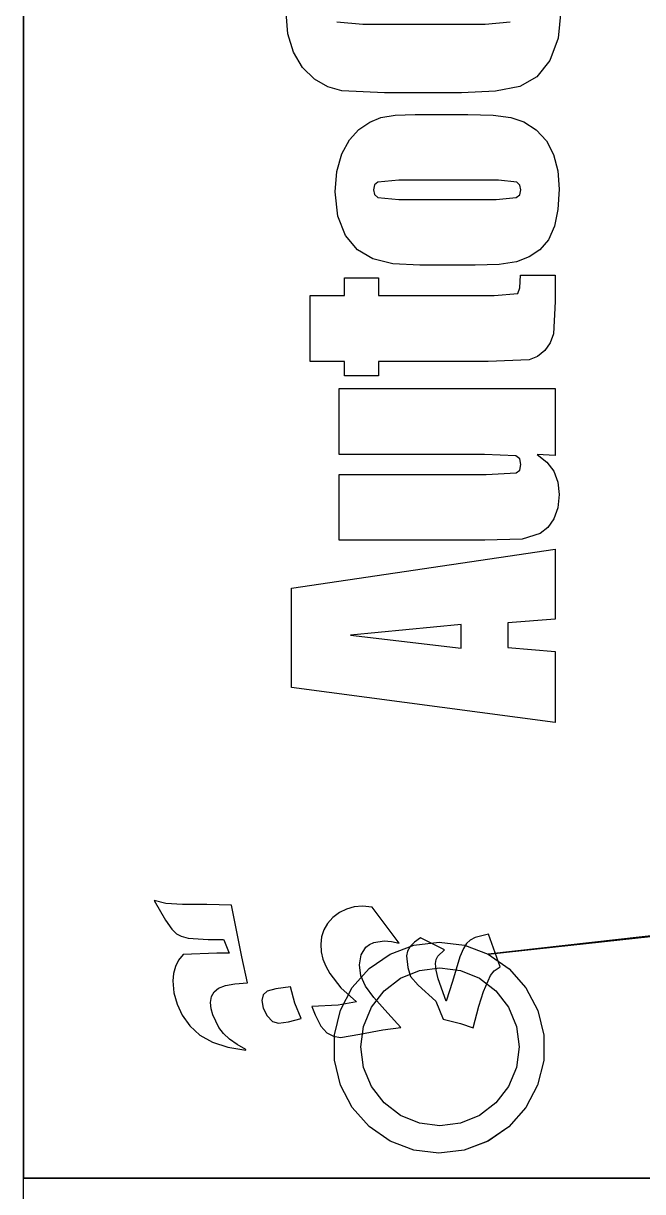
# Model space of a CAD drawing. Header units: millimetres. Extents: x -658 to 1307, y -81 to 472.
# Drawn here: x 821.08 to 832.82, y 344.36 to 366.51 of the extents above; entities that cross this region are included whole.
import ezdxf

# ---------------------------------------------------------------- set-up
doc = ezdxf.new("R2010")
doc.units = ezdxf.units.MM
doc.layers.get('0').update_dxf_attribs({"true_color": 0xffffff})

# ---------------------------------------------------------------- blocks, each defined once
blk = doc.blocks.new('frame_v_2_5_1')
for p, q in [((110, 738.66, 162.01), (110, 0, 162.01)), ((110, 0, 0.02), (110, 414.5, 0)), ((198.14, 42.43, 162), (324.99, 56.43, 162)), ((321.25, 56.43, 162), (198.14, 42.43, 162)), ((322.77, 56.43, 162.01), (198.14, 42.43, 162)), ((134.84, 52.66, 0.01), (134.84, 52.66, 20.01)), ((137.02, 52.06, 0.01), (137.02, 52.06, 20.01)), ((140.17, 51.86, 0.01), (140.17, 51.86, 20.01)), ((144.78, 51.88, 0.01), (144.78, 51.88, 20.01)), ((149.48, 51.72, 0.01), (149.48, 51.72, 20.01)), ((171.27, 50.99, 0.01), (171.27, 50.99, 20.01)), ((172.73, 51.4, 0.01), (172.73, 51.4, 20.01)), ((174.3, 51.53, 0.01), (174.3, 51.53, 20.01)), ((181.25, 44.54, 0.01), (176.15, 51.37, 0.01)), ((181.25, 44.54, 20.01), (176.15, 51.37, 20.01)), ((176.15, 51.37, 0.01), (176.15, 51.37, 20.01)), ((136.94, 48.9, 0.01), (136.94, 48.9, 20.01)), ((168.71, 49.39, 0.01), (168.71, 49.39, 20.01)), ((169.93, 50.33, 0.01), (169.93, 50.33, 20.01)), ((138.15, 47.2, 0.01), (138.15, 47.2, 20.01)), ((166.98, 47.05, 0.01), (166.98, 47.05, 20.01)), ((167.7, 48.27, 0.01), (167.7, 48.27, 20.01)), ((139.02, 46.29, 0.01), (139.02, 46.29, 20.01)), ((139.95, 45.84, 0.01), (139.95, 45.84, 20.01)), ((141.24, 45.51, 0.01), (141.24, 45.51, 20.01)), ((145.04, 45.24, 0.01), (145.04, 45.24, 20.01)), ((146.79, 45.26, 0.01), (146.79, 45.26, 20.01)), ((147.49, 45.22, 0.01), (147.8, 45.21, 0.01)), ((147.49, 45.22, 20.01), (147.8, 45.21, 20.01)), ((147.49, 45.22, 0.01), (147.49, 45.22, 20.01)), ((147.8, 45.21, 0.01), (148.02, 45.18, 0.01)), ((147.8, 45.21, 0.01), (147.8, 45.21, 20.01)), ((147.8, 45.21, 20.01), (148.02, 45.18, 20.01)), ((148.02, 45.18, 0.01), (149.05, 42.65, 0.01)), ((148.02, 45.18, 20.01), (149.05, 42.65, 20.01)), ((148.02, 45.18, 0.01), (148.02, 45.18, 20.01)), ((166.4, 44.33, 0.01), (166.4, 44.33, 20.01)), ((166.54, 45.74, 0.01), (166.54, 45.74, 20.01)), ((175.64, 44.32, 0.01), (175.64, 44.32, 20.01)), ((176.44, 44.7, 0.01), (176.44, 44.7, 20.01)), ((178.41, 45.01, 0.01), (178.41, 45.01, 20.01)), ((179.79, 44.89, 0.01), (179.79, 44.89, 20.01)), ((181.25, 44.54, 0.01), (181.25, 44.54, 20.01)), ((184.17, 44.76, 0.01), (184.17, 44.76, 20.01)), ((189.88, 43.26, 0.01), (185.34, 45.53, 0.01)), ((189.88, 43.26, 20.01), (185.34, 45.53, 20.01)), ((185.34, 45.53, 0.01), (185.34, 45.53, 20.01)), ((188.85, 44.73, 162), (188.85, 44.73, 117)), ((194.04, 44.5, 0.01), (194.04, 44.5, 20.01)), ((194.73, 45.14, 0.01), (194.73, 45.14, 20.01)), ((195.65, 45.64, 0.01), (195.65, 45.64, 20.01)), ((200.45, 40.06, 0.01), (198.21, 46.25, 0.01)), ((198.21, 46.25, 0.01), (198.21, 46.25, 20.01)), ((200.45, 40.06, 20.01), (198.21, 46.25, 20.01)), ((140.31, 42.42, 0.01), (140.31, 42.42, 20.01)), ((146.67, 42.67, 0.01), (146.67, 42.67, 20.01)), ((149.05, 42.65, 0.01), (149.05, 42.65, 20.01)), ((166.5, 42.93, 0.01), (166.5, 42.93, 20.01)), ((174.04, 42.32, 0.01), (174.04, 42.32, 20.01)), ((174.96, 43.78, 0.01), (174.96, 43.78, 20.01)), ((179.55, 42.45, 162), (179.55, 42.45, 117)), ((182.67, 42.13, 0.01), (182.67, 42.13, 20.01)), ((182.84, 43.05, 0.01), (182.84, 43.05, 20.01)), ((183.34, 43.93, 0.01), (183.34, 43.93, 20.01)), ((184.06, 44.15, 162), (184.06, 44.15, 117)), ((188.61, 42.08, 0.01), (188.61, 42.08, 20.01)), ((189.88, 43.26, 0.01), (189.88, 43.26, 20.01)), ((193.45, 43.51, 0.01), (193.45, 43.51, 20.01)), ((193.64, 44.15, 162), (193.64, 44.15, 117)), ((198.14, 42.43, 162), (198.14, 42.43, 117)), ((138.83, 40.13, 0.01), (138.83, 40.13, 20.01)), ((139.45, 41.33, 0.01), (139.45, 41.33, 20.01)), ((151.42, 41.97, 0.01), (151.42, 41.97, 20.01)), ((166.82, 41.54, 0.01), (166.82, 41.54, 20.01)), ((167.35, 40.16, 0.01), (167.35, 40.16, 20.01)), ((173.74, 40.43, 0.01), (173.74, 40.43, 20.01)), ((182.91, 39.93, 0.01), (182.91, 39.93, 20.01)), ((188.18, 40.7, 0.01), (188.18, 40.7, 20.01)), ((188.29, 41.42, 0.01), (188.29, 41.42, 20.01)), ((192.8, 41.98, 0.01), (192.8, 41.98, 20.01)), ((200.45, 40.06, 0.01), (200.45, 40.06, 20.01)), ((138.46, 38.82, 0.01), (138.46, 38.82, 20.01)), ((168.09, 38.8, 0.01), (168.09, 38.8, 20.01)), ((174.03, 38.33, 0.01), (174.03, 38.33, 20.01)), ((175.58, 39.71, 162), (175.58, 39.71, 117)), ((183.43, 38.23, 0.01), (183.43, 38.23, 20.01)), ((188.31, 39.41, 0.01), (188.31, 39.41, 20.01)), ((188.69, 37.79, 0.01), (188.69, 37.79, 20.01)), ((198.56, 38.41, 0.01), (198.56, 38.41, 20.01)), ((199.28, 39.32, 0.01), (199.28, 39.32, 20.01)), ((202.11, 39.69, 162), (202.11, 39.69, 117)), ((138.34, 37.39, 0.01), (138.34, 37.39, 20.01)), ((147.04, 35.99, 0.01), (147.04, 35.99, 20.01)), ((148.31, 36.5, 0.01), (148.31, 36.5, 20.01)), ((150.11, 36.85, 0.01), (150.11, 36.85, 20.01)), ((152.53, 37.02, 0.01), (152.53, 37.02, 20.01)), ((157.87, 35.87, 0.01), (157.87, 35.87, 20.01)), ((160.67, 36.28, 0.01), (160.67, 36.28, 20.01)), ((170.21, 36.09, 0.01), (170.21, 36.09, 20.01)), ((172.38, 36.11, 162), (172.38, 36.11, 117)), ((174.91, 36.36, 0.01), (174.91, 36.36, 20.01)), ((184.89, 36.6, 0.01), (184.89, 36.6, 20.01)), ((191.36, 37.3, 0.01), (191.36, 37.3, 20.01)), ((205.3, 36.08, 162), (205.3, 36.08, 117)), ((138.54, 35.13, 0.01), (138.54, 35.13, 20.01)), ((145.52, 33.29, 0.01), (145.52, 33.29, 20.01)), ((145.69, 34.44, 0.01), (145.69, 34.44, 20.01)), ((146.17, 35.33, 0.01), (146.17, 35.33, 20.01)), ((155.24, 33.68, 0.01), (155.24, 33.68, 20.01)), ((155.49, 34.76, 0.01), (155.49, 34.76, 20.01)), ((156.23, 35.43, 0.01), (156.23, 35.43, 20.01)), ((173.17, 33.42, 0.01), (173.17, 33.42, 20.01)), ((176.48, 34.23, 0.01), (176.48, 34.23, 20.01)), ((188.22, 33.56, 0.01), (188.22, 33.56, 20.01)), ((190.19, 33.56, 0.01), (190.19, 33.56, 20.01)), ((197.24, 35.37, 0.01), (197.24, 35.37, 20.01)), ((139.14, 32.96, 0.01), (139.14, 32.96, 20.01)), ((145.62, 32.11, 0.01), (145.62, 32.11, 20.01)), ((155.48, 32.19, 0.01), (155.48, 32.19, 20.01)), ((161.51, 33.15, 0.01), (161.51, 33.15, 20.01)), ((164.72, 32.55, 0.01), (164.72, 32.55, 20.01)), ((169.73, 32.8, 0.01), (169.73, 32.8, 20.01)), ((170.14, 31.84, 162), (170.14, 31.84, 117)), ((179.13, 31.3, 0.01), (179.13, 31.3, 20.01)), ((196.35, 32.62, 0.01), (196.35, 32.62, 20.01)), ((207.54, 31.81, 162), (207.54, 31.81, 117)), ((140.15, 30.88, 0.01), (140.15, 30.88, 20.01)), ((141.55, 28.89, 0.01), (141.55, 28.89, 20.01)), ((145.91, 30.93, 0.01), (145.91, 30.93, 20.01)), ((156.21, 30.77, 0.01), (156.21, 30.77, 20.01)), ((157.26, 29.72, 0.01), (157.26, 29.72, 20.01)), ((158.41, 29.37, 0.01), (158.41, 29.37, 20.01)), ((160.28, 29.6, 0.01), (160.28, 29.6, 20.01)), ((162.68, 30.27, 0.01), (162.68, 30.27, 20.01)), ((165.36, 30.97, 0.01), (165.36, 30.97, 20.01)), ((166.42, 28.83, 0.01), (166.42, 28.83, 20.01)), ((189.62, 30.11, 0.01), (189.62, 30.11, 20.01)), ((192.91, 29.34, 0.01), (192.91, 29.34, 20.01)), ((143.44, 27.13, 0.01), (143.44, 27.13, 20.01)), ((147.06, 28.57, 0.01), (147.06, 28.57, 20.01)), ((147.94, 27.43, 0.01), (147.94, 27.43, 20.01)), ((167.56, 27.54, 0.01), (167.56, 27.54, 20.01)), ((168.82, 26.9, 0.01), (168.82, 26.9, 20.01)), ((168.98, 27.16, 162), (168.98, 27.16, 117)), ((170.15, 26.69, 0.01), (170.15, 26.69, 20.01)), ((173.83, 27.27, 0.01), (173.83, 27.27, 20.01)), ((178.15, 28.12, 0.01), (178.15, 28.12, 20.01)), ((181.56, 28.56, 0.01), (181.56, 28.56, 20.01)), ((195.27, 28.5, 0.01), (195.27, 28.5, 20.01)), ((208.69, 27.13, 162), (208.69, 27.13, 117)), ((145.84, 25.77, 0.01), (145.84, 25.77, 20.01)), ((148.75, 24.81, 0.01), (148.75, 24.81, 20.01)), ((149.1, 26.35, 0.01), (149.1, 26.35, 20.01)), ((150.52, 25.33, 0.01), (150.52, 25.33, 20.01)), ((152.18, 24.25, 0.01), (152.18, 24.39, 0.01)), ((152.18, 24.25, 20.01), (152.18, 24.39, 20.01)), ((152.18, 24.39, 0.01), (152.18, 24.39, 20.01)), ((152.18, 24.25, 0.01), (152.18, 24.25, 20.01)), ((168.98, 22.34, 162), (168.98, 22.34, 117)), ((208.69, 22.31, 162), (208.69, 22.31, 117)), ((170.13, 17.65, 162), (170.13, 17.65, 117)), ((207.53, 17.63, 162), (207.53, 17.62, 117)), ((172.37, 13.38, 162), (172.37, 13.38, 117)), ((205.29, 13.36, 162), (205.28, 13.36, 117)), ((175.56, 9.77, 162), (175.56, 9.77, 117)), ((202.09, 9.75, 162), (202.08, 9.75, 117)), ((179.53, 7.03, 162), (179.53, 7.03, 117)), ((198.12, 7.02, 162), (198.11, 7.02, 117)), ((184.03, 5.32, 162), (184.03, 5.32, 117)), ((188.82, 4.73, 162), (188.82, 4.73, 117)), ((193.61, 5.31, 162), (193.61, 5.31, 117)), ((1082, 0, 0), (110, 0, 0.02)), ((110, 0, 162.01), (346.96, 0, 162.01)), ((110, 0, 162.01), (110, 0, 0.02))]:
    blk.add_line(p, q)
for points in [[(149.48, 51.72, 0.01), (144.78, 51.88, 0.01), (140.17, 51.86, 0.01), (137.02, 52.06, 0.01), (134.84, 52.66, 0.01)], [(134.84, 52.66, 0.01), (136.94, 48.9, 0.01), (138.15, 47.2, 0.01), (139.02, 46.29, 0.01), (139.95, 45.84, 0.01), (141.24, 45.51, 0.01), (145.04, 45.24, 0.01), (146.79, 45.26, 0.01), (147.49, 45.22, 0.01)], [(134.84, 52.66, 20.01), (136.94, 48.9, 20.01), (138.15, 47.2, 20.01), (139.02, 46.29, 20.01), (139.95, 45.84, 20.01), (141.24, 45.51, 20.01), (145.04, 45.24, 20.01), (146.79, 45.26, 20.01), (147.49, 45.22, 20.01)], [(149.48, 51.72, 20.01), (144.78, 51.88, 20.01), (140.17, 51.86, 20.01), (137.02, 52.06, 20.01), (134.84, 52.66, 20.01)], [(152.53, 37.02, 0.01), (151.42, 41.97, 0.01), (149.48, 51.72, 0.01)], [(152.53, 37.02, 20.01), (151.42, 41.97, 20.01), (149.48, 51.72, 20.01)], [(176.15, 51.37, 0.01), (174.3, 51.53, 0.01), (172.73, 51.4, 0.01), (171.27, 50.99, 0.01), (169.93, 50.33, 0.01), (168.71, 49.39, 0.01), (167.7, 48.27, 0.01), (166.98, 47.05, 0.01), (166.54, 45.74, 0.01), (166.4, 44.33, 0.01), (166.5, 42.93, 0.01), (166.82, 41.54, 0.01), (167.35, 40.16, 0.01), (168.09, 38.8, 0.01), (170.21, 36.09, 0.01), (173.17, 33.42, 0.01)], [(176.15, 51.37, 20.01), (174.3, 51.53, 20.01), (172.73, 51.4, 20.01), (171.27, 50.99, 20.01), (169.93, 50.33, 20.01), (168.71, 49.39, 20.01), (167.7, 48.27, 20.01), (166.98, 47.05, 20.01), (166.54, 45.74, 20.01), (166.4, 44.33, 20.01), (166.5, 42.93, 20.01), (166.82, 41.54, 20.01), (167.35, 40.16, 20.01), (168.09, 38.8, 20.01), (170.21, 36.09, 20.01), (173.17, 33.42, 20.01)], [(181.56, 28.56, 0.01), (179.13, 31.3, 0.01), (176.48, 34.23, 0.01), (174.91, 36.36, 0.01), (174.03, 38.33, 0.01), (173.74, 40.43, 0.01), (174.04, 42.32, 0.01), (174.96, 43.78, 0.01), (175.64, 44.32, 0.01), (176.44, 44.7, 0.01), (178.41, 45.01, 0.01), (179.79, 44.89, 0.01), (181.25, 44.54, 0.01)], [(181.56, 28.56, 20.01), (179.13, 31.3, 20.01), (176.48, 34.23, 20.01), (174.91, 36.36, 20.01), (174.03, 38.33, 20.01), (173.74, 40.43, 20.01), (174.04, 42.32, 20.01), (174.96, 43.78, 20.01), (175.64, 44.32, 20.01), (176.44, 44.7, 20.01), (178.41, 45.01, 20.01), (179.79, 44.89, 20.01), (181.25, 44.54, 20.01)], [(185.34, 45.53, 0.01), (184.17, 44.76, 0.01), (183.34, 43.93, 0.01), (182.84, 43.05, 0.01), (182.67, 42.13, 0.01), (182.91, 39.93, 0.01), (183.43, 38.23, 0.01), (184.89, 36.6, 0.01), (188.22, 33.56, 0.01), (189.62, 30.11, 0.01)], [(185.34, 45.53, 20.01), (184.17, 44.76, 20.01), (183.34, 43.93, 20.01), (182.84, 43.05, 20.01), (182.67, 42.13, 20.01), (182.91, 39.93, 20.01), (183.43, 38.23, 20.01), (184.89, 36.6, 20.01), (188.22, 33.56, 20.01), (189.62, 30.11, 20.01)], [(198.21, 46.25, 0.01), (195.65, 45.64, 0.01), (194.73, 45.14, 0.01), (194.04, 44.5, 0.01), (193.45, 43.51, 0.01), (192.8, 41.98, 0.01), (191.36, 37.3, 0.01), (190.19, 33.56, 0.01)], [(198.21, 46.25, 20.01), (195.65, 45.64, 20.01), (194.73, 45.14, 20.01), (194.04, 44.5, 20.01), (193.45, 43.51, 20.01), (192.8, 41.98, 20.01), (191.36, 37.3, 20.01), (190.19, 33.56, 20.01)], [(140.31, 42.42, 0.01), (139.45, 41.33, 0.01), (138.83, 40.13, 0.01), (138.46, 38.82, 0.01), (138.34, 37.39, 0.01), (138.54, 35.13, 0.01), (139.14, 32.96, 0.01), (140.15, 30.88, 0.01), (141.55, 28.89, 0.01), (143.44, 27.13, 0.01), (145.84, 25.77, 0.01), (148.75, 24.81, 0.01), (152.18, 24.25, 0.01)], [(140.31, 42.42, 20.01), (139.45, 41.33, 20.01), (138.83, 40.13, 20.01), (138.46, 38.82, 20.01), (138.34, 37.39, 20.01), (138.54, 35.13, 20.01), (139.14, 32.96, 20.01), (140.15, 30.88, 20.01), (141.55, 28.89, 20.01), (143.44, 27.13, 20.01), (145.84, 25.77, 20.01), (148.75, 24.81, 20.01), (152.18, 24.25, 20.01)], [(149.05, 42.65, 0.01), (146.67, 42.67, 0.01), (140.31, 42.42, 0.01)], [(149.05, 42.65, 20.01), (146.67, 42.67, 20.01), (140.31, 42.42, 20.01)], [(188.29, 41.42, 0.01), (188.61, 42.08, 0.01), (189.88, 43.26, 0.01)], [(188.29, 41.42, 20.01), (188.61, 42.08, 20.01), (189.88, 43.26, 20.01)], [(190.19, 33.56, 0.01), (188.69, 37.79, 0.01), (188.31, 39.41, 0.01), (188.18, 40.7, 0.01), (188.29, 41.42, 0.01)], [(190.19, 33.56, 20.01), (188.69, 37.79, 20.01), (188.31, 39.41, 20.01), (188.18, 40.7, 20.01), (188.29, 41.42, 20.01)], [(195.27, 28.5, 0.01), (196.35, 32.62, 0.01), (197.24, 35.37, 0.01), (198.56, 38.41, 0.01), (199.28, 39.32, 0.01), (200.45, 40.06, 0.01)], [(195.27, 28.5, 20.01), (196.35, 32.62, 20.01), (197.24, 35.37, 20.01), (198.56, 38.41, 20.01), (199.28, 39.32, 20.01), (200.45, 40.06, 20.01)], [(152.18, 24.39, 0.01), (150.52, 25.33, 0.01), (149.1, 26.35, 0.01), (147.94, 27.43, 0.01), (147.06, 28.57, 0.01), (145.91, 30.93, 0.01), (145.62, 32.11, 0.01), (145.52, 33.29, 0.01), (145.69, 34.44, 0.01), (146.17, 35.33, 0.01), (147.04, 35.99, 0.01), (148.31, 36.5, 0.01), (150.11, 36.85, 0.01), (152.53, 37.02, 0.01)], [(152.18, 24.39, 20.01), (150.52, 25.33, 20.01), (149.1, 26.35, 20.01), (147.94, 27.43, 20.01), (147.06, 28.57, 20.01), (145.91, 30.93, 20.01), (145.62, 32.11, 20.01), (145.52, 33.29, 20.01), (145.69, 34.44, 20.01), (146.17, 35.33, 20.01), (147.04, 35.99, 20.01), (148.31, 36.5, 20.01), (150.11, 36.85, 20.01), (152.53, 37.02, 20.01)], [(160.67, 36.28, 0.01), (157.87, 35.87, 0.01), (156.23, 35.43, 0.01), (155.49, 34.76, 0.01)], [(160.67, 36.28, 20.01), (157.87, 35.87, 20.01), (156.23, 35.43, 20.01), (155.49, 34.76, 20.01)], [(162.68, 30.27, 0.01), (161.51, 33.15, 0.01), (160.67, 36.28, 0.01)], [(162.68, 30.27, 20.01), (161.51, 33.15, 20.01), (160.67, 36.28, 20.01)], [(155.49, 34.76, 0.01), (155.24, 33.68, 0.01), (155.48, 32.19, 0.01), (156.21, 30.77, 0.01), (157.26, 29.72, 0.01), (158.41, 29.37, 0.01), (160.28, 29.6, 0.01), (162.68, 30.27, 0.01)], [(155.49, 34.76, 20.01), (155.24, 33.68, 20.01), (155.48, 32.19, 20.01), (156.21, 30.77, 20.01), (157.26, 29.72, 20.01), (158.41, 29.37, 20.01), (160.28, 29.6, 20.01), (162.68, 30.27, 20.01)], [(173.17, 33.42, 0.01), (169.73, 32.8, 0.01), (164.72, 32.55, 0.01)], [(173.17, 33.42, 20.01), (169.73, 32.8, 20.01), (164.72, 32.55, 20.01)], [(164.72, 32.55, 0.01), (165.36, 30.97, 0.01), (166.42, 28.83, 0.01), (167.56, 27.54, 0.01), (168.82, 26.9, 0.01), (170.15, 26.69, 0.01), (173.83, 27.27, 0.01), (178.15, 28.12, 0.01), (181.56, 28.56, 0.01)], [(164.72, 32.55, 20.01), (165.36, 30.97, 20.01), (166.42, 28.83, 20.01), (167.56, 27.54, 20.01), (168.82, 26.9, 20.01), (170.15, 26.69, 20.01), (173.83, 27.27, 20.01), (178.15, 28.12, 20.01), (181.56, 28.56, 20.01)], [(189.62, 30.11, 0.01), (192.91, 29.34, 0.01), (195.27, 28.5, 0.01)], [(189.62, 30.11, 20.01), (192.91, 29.34, 20.01), (195.27, 28.5, 20.01)]]:
    blk.add_polyline3d(points)
for points in [[(198.14, 42.43, 162), (202.11, 39.69, 162), (205.3, 36.08, 162), (207.54, 31.81, 162), (208.69, 27.13, 162), (208.69, 22.31, 162), (207.53, 17.63, 162), (205.29, 13.36, 162), (202.09, 9.75, 162), (198.12, 7.02, 162), (193.61, 5.31, 162), (188.82, 4.73, 162), (184.03, 5.32, 162), (179.53, 7.03, 162), (175.56, 9.77, 162), (172.37, 13.38, 162), (170.13, 17.65, 162), (168.98, 22.34, 162), (168.98, 27.16, 162), (170.14, 31.84, 162), (172.38, 36.11, 162), (175.58, 39.71, 162), (179.55, 42.45, 162), (184.06, 44.15, 162), (188.85, 44.73, 162), (193.64, 44.15, 162), (198.14, 42.43, 162)], [(184.06, 44.15, 117), (188.85, 44.73, 117), (193.64, 44.15, 117), (198.14, 42.43, 117), (202.11, 39.69, 117), (205.3, 36.08, 117), (207.54, 31.81, 117), (208.69, 27.13, 117), (208.69, 22.31, 117), (207.53, 17.62, 117), (205.28, 13.36, 117), (202.08, 9.75, 117), (198.11, 7.02, 117), (193.61, 5.31, 117), (188.82, 4.73, 117), (184.03, 5.32, 117), (179.53, 7.03, 117), (175.56, 9.77, 117), (172.37, 13.38, 117), (170.13, 17.65, 117), (168.98, 22.34, 117), (168.98, 27.16, 117), (170.14, 31.84, 117), (172.38, 36.11, 117), (175.58, 39.71, 117), (179.55, 42.45, 117), (184.06, 44.15, 117)]]:
    blk.add_polyline3d(points, close=True)
blk = doc.blocks.new('AutoChanger')
for p, q in [((12.667, 5.669, 0.025), (13.017, 5.776, 0.025)), ((13.017, 5.776, 0.025), (13.416, 5.812, 0.025)), ((-0.036, 0.707, 0.025), (0.628, 5.707, 0.025)), ((0.628, 5.707, 0.025), (2.507, 5.707, 0.025)), ((2.507, 5.707, 0.025), (3.25, 0.707, 0.025)), ((12.376, 5.498, 0.025), (12.667, 5.669, 0.025)), ((6.804, 4.707, 0.025), (6.804, 5.352, 0.025)), ((6.804, 5.352, 0.025), (8.054, 5.352, 0.025)), ((8.054, 5.352, 0.025), (8.054, 4.707, 0.025)), ((12.157, 5.275, 0.025), (12.376, 5.498, 0.025)), ((12.01, 5.02, 0.025), (12.157, 5.275, 0.025)), ((9.563, 4.831, 0.025), (10.019, 4.88, 0.025)), ((10.019, 4.88, 0.025), (10.409, 4.848, 0.025)), ((11.936, 4.754, 0.025), (12.01, 5.02, 0.025)), ((3.416, 4.805, 0.025), (4.663, 4.805, 0.025)), ((5.043, 4.805, 0.025), (6.291, 4.805, 0.025)), ((6.291, 4.805, 0.025), (6.291, 0.707, 0.025)), ((6.535, 4.058, 0.025), (6.535, 4.707, 0.025)), ((6.535, 4.707, 0.025), (6.804, 4.707, 0.025)), ((8.054, 4.707, 0.025), (8.391, 4.707, 0.025)), ((8.391, 4.707, 0.025), (8.391, 4.058, 0.025)), ((8.925, 4.459, 0.025), (9.197, 4.685, 0.025)), ((9.197, 4.685, 0.025), (9.563, 4.831, 0.025)), ((10.409, 4.848, 0.025), (10.74, 4.754, 0.025)), ((10.74, 4.754, 0.025), (11.006, 4.61, 0.025)), ((1.62, 4.592, 0.025), (1.37, 2.492, 0.025)), ((1.818, 2.492, 0.025), (1.62, 4.592, 0.025)), ((8.752, 4.169, 0.025), (8.925, 4.459, 0.025)), ((11.006, 4.61, 0.025), (11.204, 4.429, 0.025)), ((11.204, 4.429, 0.025), (11.342, 4.225, 0.025)), ((11.342, 4.225, 0.025), (11.428, 4.015, 0.025)), ((6.804, 4.058, 0.025), (6.535, 4.058, 0.025)), ((8.391, 4.058, 0.025), (8.054, 4.058, 0.025)), ((8.66, 3.786, 0.025), (8.752, 4.169, 0.025)), ((9.969, 4.133, 0.025), (9.914, 4.072, 0.025)), ((10.062, 4.154, 0.025), (9.969, 4.133, 0.025)), ((10.154, 4.133, 0.025), (10.062, 4.154, 0.025)), ((10.207, 4.072, 0.025), (10.154, 4.133, 0.025)), ((11.428, 4.015, 0.025), (11.474, 3.746, 0.025)), ((8.629, 3.277, 0.025), (8.66, 3.786, 0.025)), ((11.474, 3.746, 0.025), (11.489, 3.366, 0.025)), ((11.489, 3.366, 0.025), (11.489, 2.363, 0.025)), ((8.629, 2.227, 0.025), (8.629, 3.277, 0.025)), ((1.37, 2.492, 0.025), (1.818, 2.492, 0.025)), ((8.646, 1.77, 0.025), (8.629, 2.227, 0.025)), ((11.489, 2.363, 0.025), (11.475, 1.883, 0.025)), ((11.475, 1.883, 0.025), (11.433, 1.552, 0.025)), ((12.02, 1.382, 0.025), (11.929, 1.84, 0.025)), ((1.387, 1.606, 0.025), (1.309, 0.707, 0.025)), ((1.852, 1.606, 0.025), (1.387, 1.606, 0.025)), ((1.922, 0.707, 0.025), (1.852, 1.606, 0.025)), ((8.697, 1.444, 0.025), (8.646, 1.77, 0.025)), ((11.433, 1.552, 0.025), (11.346, 1.303, 0.025)), ((3.547, 0.994, 0.025), (3.437, 1.336, 0.025)), ((4.693, 1.448, 0.025), (4.747, 1.381, 0.025)), ((4.747, 1.381, 0.025), (4.852, 1.359, 0.025)), ((4.852, 1.359, 0.025), (4.963, 1.382, 0.025)), ((4.963, 1.382, 0.025), (5.017, 1.452, 0.025)), ((8.096, 1.414, 0.025), (8.204, 1.38, 0.025)), ((8.204, 1.38, 0.025), (8.443, 1.368, 0.025)), ((8.443, 1.368, 0.025), (8.443, 0.707, 0.025)), ((8.787, 1.202, 0.025), (8.697, 1.444, 0.025)), ((9.914, 1.447, 0.025), (9.968, 1.381, 0.025)), ((9.968, 1.381, 0.025), (10.059, 1.359, 0.025)), ((10.059, 1.359, 0.025), (10.151, 1.379, 0.025)), ((10.151, 1.379, 0.025), (10.205, 1.439, 0.025)), ((12.203, 1.056, 0.025), (12.02, 1.382, 0.025)), ((6.898, 1.044, 0.025), (6.838, 1.2, 0.025)), ((8.924, 0.999, 0.025), (8.787, 1.202, 0.025)), ((11.346, 1.303, 0.025), (11.195, 1.07, 0.025)), ((3.659, 0.847, 0.025), (3.547, 0.994, 0.025)), ((5.043, 1.048, 0.025), (4.898, 0.866, 0.025)), ((5.022, 0.707, 0.025), (5.043, 1.048, 0.025)), ((7.011, 0.906, 0.025), (6.898, 1.044, 0.025)), ((7.16, 0.801, 0.025), (7.011, 0.906, 0.025)), ((9.115, 0.838, 0.025), (8.924, 0.999, 0.025)), ((11.195, 1.07, 0.025), (10.987, 0.876, 0.025)), ((12.511, 0.809, 0.025), (12.203, 1.056, 0.025)), ((1.309, 0.707, 0.025), (-0.036, 0.707, 0.025)), ((3.25, 0.707, 0.025), (1.922, 0.707, 0.025)), ((3.82, 0.732, 0.025), (3.659, 0.847, 0.025)), ((4.029, 0.658, 0.025), (3.82, 0.732, 0.025)), ((4.724, 0.737, 0.025), (4.519, 0.659, 0.025)), ((4.898, 0.866, 0.025), (4.724, 0.737, 0.025)), ((6.291, 0.707, 0.025), (5.022, 0.707, 0.025)), ((7.332, 0.743, 0.025), (7.16, 0.801, 0.025)), ((7.94, 0.707, 0.025), (7.332, 0.743, 0.025)), ((8.443, 0.707, 0.025), (7.94, 0.707, 0.025)), ((9.37, 0.724, 0.025), (9.115, 0.838, 0.025)), ((9.689, 0.656, 0.025), (9.37, 0.724, 0.025)), ((10.727, 0.74, 0.025), (10.42, 0.66, 0.025)), ((10.987, 0.876, 0.025), (10.727, 0.74, 0.025)), ((12.932, 0.654, 0.025), (12.511, 0.809, 0.025)), ((4.287, 0.633, 0.025), (4.029, 0.658, 0.025)), ((4.519, 0.659, 0.025), (4.287, 0.633, 0.025)), ((10.071, 0.633, 0.025), (9.689, 0.656, 0.025)), ((10.42, 0.66, 0.025), (10.071, 0.633, 0.025)), ((13.453, 0.602, 0.025), (12.932, 0.654, 0.025))]:
    blk.add_line(p, q)
for points in [[(3.437, 1.336, 0.025), (3.416, 2.041, 0.025), (3.416, 4.805, 0.025)], [(4.663, 4.805, 0.025), (4.663, 2.017, 0.025), (4.693, 1.448, 0.025)], [(5.017, 1.452, 0.025), (5.043, 2.048, 0.025), (5.043, 4.805, 0.025)], [(11.929, 1.84, 0.025), (11.899, 2.483, 0.025), (11.899, 3.944, 0.025), (11.936, 4.754, 0.025)], [(13.243, 4.852, 0.025), (13.2, 4.358, 0.025), (13.2, 2.035, 0.025), (13.243, 1.56, 0.025)], [(6.838, 1.2, 0.025), (6.804, 1.977, 0.025), (6.804, 4.058, 0.025)], [(8.054, 4.058, 0.025), (8.054, 1.865, 0.025), (8.096, 1.414, 0.025)], [(9.914, 4.072, 0.025), (9.876, 3.675, 0.025), (9.876, 1.825, 0.025), (9.914, 1.447, 0.025)], [(10.205, 1.439, 0.025), (10.241, 1.785, 0.025), (10.241, 3.675, 0.025), (10.207, 4.072, 0.025)]]:
    blk.add_polyline3d(points)
blk = doc.blocks.new('Group_26')
for p, q in [((0, -10.314, 0), (0, 64.063, 0.003)), ((0, -10.314, -6), (0, 64.063, -5.997)), ((7.512, -5.866, -0.004), (7.512, -5.865, -6.004)), ((7.9, -5.814, -0.004), (7.9, -5.814, -6.004)), ((8.288, -5.866, -0.004), (8.288, -5.865, -6.004)), ((7.15, -6.015, -0.004), (7.15, -6.015, -6.004)), ((8.65, -6.015, -0.004), (8.65, -6.015, -6.004)), ((6.839, -6.254, -0.004), (6.839, -6.254, -6.004)), ((8.961, -6.254, -0.004), (8.961, -6.254, -6.004)), ((6.601, -6.564, -0.004), (6.601, -6.564, -6.004)), ((9.199, -6.564, -0.004), (9.199, -6.564, -6.004)), ((6.451, -6.926, -0.004), (6.451, -6.926, -6.004)), ((9.349, -6.926, -0.004), (9.349, -6.926, -6.004)), ((6.4, -7.314, -0.004), (6.4, -7.314, -6.004)), ((9.4, -7.314, -0.004), (9.4, -7.314, -6.004)), ((6.451, -7.703, -0.004), (6.451, -7.703, -6.004)), ((9.349, -7.703, -0.004), (9.349, -7.703, -6.004)), ((6.601, -8.064, -0.004), (6.601, -8.064, -6.004)), ((9.199, -8.064, -0.004), (9.199, -8.064, -6.004)), ((6.839, -8.375, -0.004), (6.839, -8.375, -6.004)), ((8.961, -8.375, -0.004), (8.961, -8.375, -6.004)), ((7.15, -8.613, -0.004), (7.15, -8.613, -6.004)), ((8.65, -8.613, -0.004), (8.65, -8.613, -6.004)), ((7.512, -8.763, -0.004), (7.512, -8.763, -6.004)), ((7.9, -8.814, -0.004), (7.9, -8.814, -6.004)), ((8.288, -8.763, -0.004), (8.288, -8.763, -6.004))]:
    blk.add_line(p, q)
for points in [[(8.65, -8.613, -0.004), (8.288, -8.763, -0.004), (7.9, -8.814, -0.004), (7.512, -8.763, -0.004), (7.15, -8.613, -0.004), (6.839, -8.375, -0.004), (6.601, -8.064, -0.004), (6.451, -7.703, -0.004), (6.4, -7.314, -0.004), (6.451, -6.926, -0.004), (6.601, -6.564, -0.004), (6.839, -6.254, -0.004), (7.15, -6.015, -0.004), (7.512, -5.866, -0.004), (7.9, -5.814, -0.004), (8.288, -5.866, -0.004), (8.65, -6.015, -0.004), (8.961, -6.254, -0.004), (9.199, -6.564, -0.004), (9.349, -6.926, -0.004), (9.4, -7.314, -0.004), (9.349, -7.703, -0.004), (9.199, -8.064, -0.004), (8.961, -8.375, -0.004), (8.65, -8.613, -0.004)], [(9.349, -7.703, -6.004), (9.199, -8.064, -6.004), (8.961, -8.375, -6.004), (8.65, -8.613, -6.004), (8.288, -8.763, -6.004), (7.9, -8.814, -6.004), (7.512, -8.763, -6.004), (7.15, -8.613, -6.004), (6.839, -8.375, -6.004), (6.601, -8.064, -6.004), (6.451, -7.703, -6.004), (6.4, -7.314, -6.004), (6.451, -6.926, -6.004), (6.601, -6.564, -6.004), (6.839, -6.254, -6.004), (7.15, -6.015, -6.004), (7.512, -5.865, -6.004), (7.9, -5.814, -6.004), (8.288, -5.865, -6.004), (8.65, -6.015, -6.004), (8.961, -6.254, -6.004), (9.199, -6.564, -6.004), (9.349, -6.926, -6.004), (9.4, -7.314, -6.004), (9.349, -7.703, -6.004)]]:
    blk.add_polyline3d(points, close=True)
at = {"rotation": 89.9999999999986}
blk.add_blockref('AutoChanger', (10.793, -1.128, -0.024), dxfattribs=at)

msp = doc.modelspace()

# ---------------------------------------------------------------- block references
at = {"color": 153, "true_color": 0x6495ed}
msp.add_blockref('Group_26', (821.082, 354.422, 1.497), dxfattribs=at)
at = {"xscale": 0.1, "yscale": 0.1, "zscale": 0.1}
msp.add_blockref('frame_v_2_5_1', (810.081, 344.619, -20.7), dxfattribs=at)

doc.saveas('drawing.dxf')
